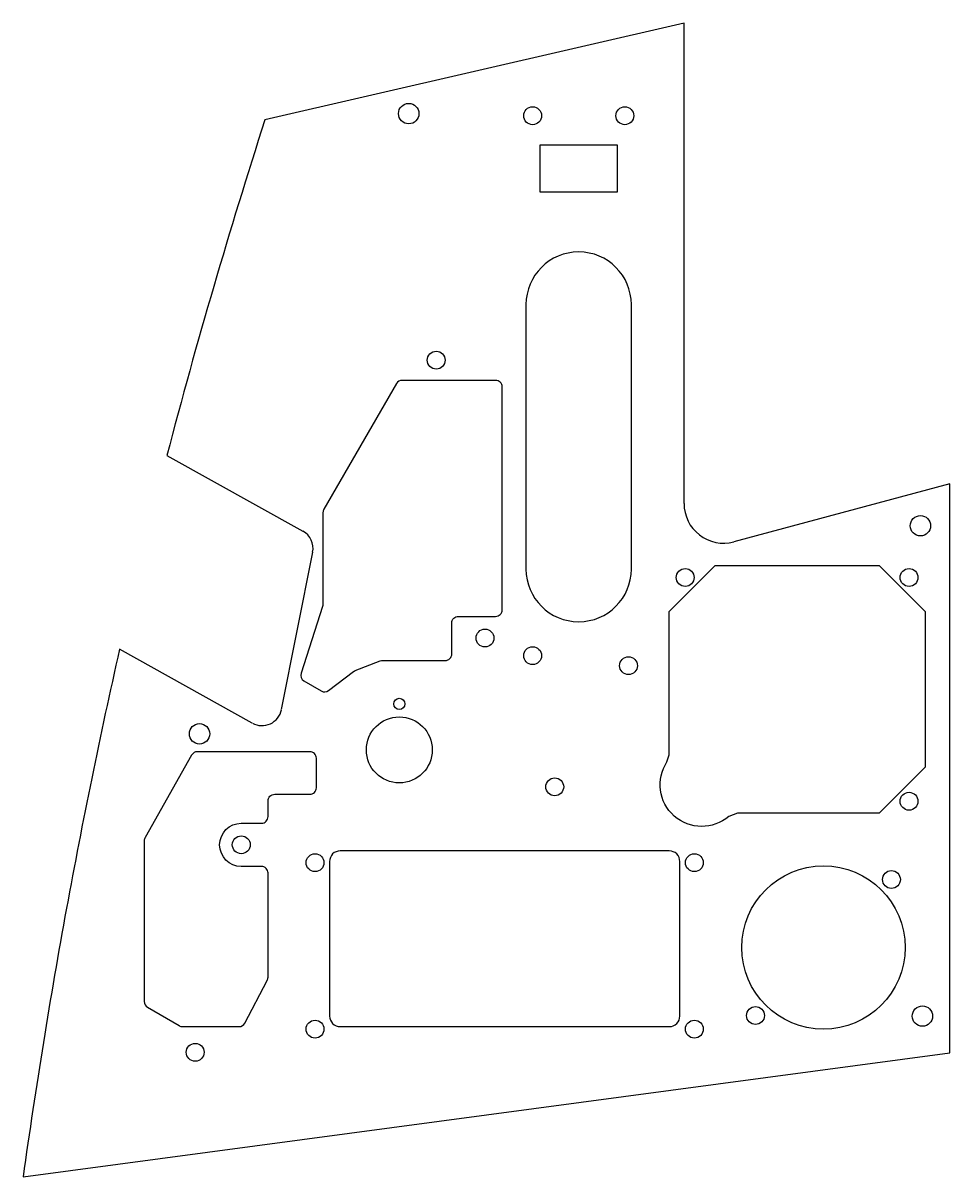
# Model space of a CAD drawing. Header units: inches. Extents: x -126.9 to -118.1, y -47.5 to -36.6.
import ezdxf

# ---------------------------------------------------------------- set-up
doc = ezdxf.new("R2010")
doc.units = ezdxf.units.IN
doc.layers.get('0').update_dxf_attribs({"linetype": 'CONTINUOUS'})

msp = doc.modelspace()

# ---------------------------------------------------------------- linework, layer by layer
for p, q in [((-120.591, -36.562), (-124.568, -37.48)), ((-120.591, -41.124), (-120.591, -36.562)), ((-125.499, -40.667), (-124.208, -41.386)), ((-118.068, -40.937), (-120.119, -41.487)), ((-118.068, -46.337), (-118.068, -40.937)), ((-124.116, -41.586), (-124.413, -43.079)), ((-124.688, -43.207), (-125.948, -42.505)), ((-126.864, -47.515), (-118.068, -46.337))]:
    msp.add_line(p, q)
msp.add_lwpolyline([(-121.224, -37.72), (-121.961, -37.72), (-121.961, -38.165), (-121.224, -38.165)], close=True)
for points in [[(-122.091, -39.235), (-122.091, -41.745, 1), (-121.091, -41.745), (-121.091, -39.235, 1)], [(-124.018, -41.209), (-124.018, -42.08, -0.078404), (-124.021, -42.099), (-124.226, -42.733, 0.352331), (-124.198, -42.807), (-124.034, -42.902, 0.304309), (-123.965, -42.898), (-123.729, -42.718, -0.071627), (-123.713, -42.709), (-123.474, -42.617, -0.091965), (-123.451, -42.613), (-122.858, -42.613, 0.414214), (-122.795, -42.55), (-122.795, -42.256, -0.414214), (-122.733, -42.194), (-122.379, -42.194, 0.414214), (-122.316, -42.131), (-122.316, -40.016, 0.414214), (-122.379, -39.954), (-123.266, -39.954, 0.267863), (-123.32, -39.985), (-124.009, -41.178, 0.131734)], [(-120.166, -44.093, -0.868925), (-120.753, -43.575), (-120.732, -43.507), (-120.732, -42.148), (-120.296, -41.712), (-118.739, -41.712), (-118.303, -42.148), (-118.303, -43.626), (-118.739, -44.062), (-120.085, -44.062)], [(-124.539, -44.095), (-124.539, -43.946, -0.414214), (-124.476, -43.883), (-124.143, -43.883, 0.414214), (-124.08, -43.821), (-124.08, -43.541, 0.414214), (-124.143, -43.479), (-125.21, -43.479, 0.270473), (-125.264, -43.511), (-125.706, -44.293, 0.129259), (-125.714, -44.324), (-125.714, -45.85, 0.266771), (-125.683, -45.904), (-125.382, -46.079, 0.132771), (-125.35, -46.088), (-124.813, -46.088, 0.279186), (-124.758, -46.054), (-124.546, -45.649, 0.121031), (-124.539, -45.62), (-124.539, -44.63, 0.414214), (-124.601, -44.568), (-124.793, -44.568, -1), (-124.793, -44.158), (-124.601, -44.158, 0.414214)], [(-123.955, -44.52), (-123.955, -45.988, 0.414214), (-123.855, -46.088), (-120.731, -46.088, 0.414214), (-120.631, -45.988), (-120.631, -44.52, 0.414214), (-120.731, -44.42), (-123.855, -44.42, 0.414214)]]:
    msp.add_lwpolyline(points, format="xyb", close=True)
for centre, radius in [((-123.204, -37.422), 0.0968), ((-122.028, -37.442), 0.0848), ((-121.153, -37.442), 0.0848), ((-122.943, -39.762), 0.0848), ((-118.348, -41.334), 0.0968), ((-120.58, -41.825), 0.0848), ((-118.456, -41.825), 0.0848), ((-122.48, -42.4), 0.0848), ((-122.028, -42.567), 0.0848), ((-121.118, -42.662), 0.0848), ((-123.293, -43.025), 0.0533), ((-123.293, -43.462), 0.313), ((-125.189, -43.309), 0.0968), ((-121.818, -43.812), 0.0848), ((-118.456, -43.949), 0.0848), ((-124.793, -44.362), 0.0848), ((-124.093, -44.532), 0.0848), ((-120.493, -44.532), 0.0848), ((-119.268, -45.337), 0.775), ((-118.623, -44.692), 0.0848), ((-119.913, -45.983), 0.0848), ((-118.329, -45.988), 0.0968), ((-124.093, -46.112), 0.0848), ((-120.493, -46.112), 0.0848), ((-125.23, -46.332), 0.0848)]:
    msp.add_circle(centre, radius)
for centre, radius, start, end in [((-120.216, -41.124), 0.375, 180, 285), ((-124.3, -41.549), 0.188, -11.2417, 60.8876), ((-124.596, -43.043), 0.188, 240.8876, 348.7583)]:
    msp.add_arc(centre, radius, start, end)
for points, knots in [([(-124.568, -37.48), (-124.737, -38.006), (-124.899, -38.532), (-125.21, -39.595), (-125.358, -40.13), (-125.499, -40.667)], [-8.440094, -8.440094, -8.440094, -8.440094, -4.233457, -4.233457, 0, 0, 0, 0]), ([(-125.948, -42.505), (-126.133, -43.321), (-126.3, -44.14), (-126.607, -45.813), (-126.744, -46.663), (-126.864, -47.515)], [-12.922303, -12.922303, -12.922303, -12.922303, -6.552145, -6.552145, 0, 0, 0, 0])]:
    msp.add_open_spline(points, degree=3, knots=knots)

doc.saveas('drawing.dxf')
